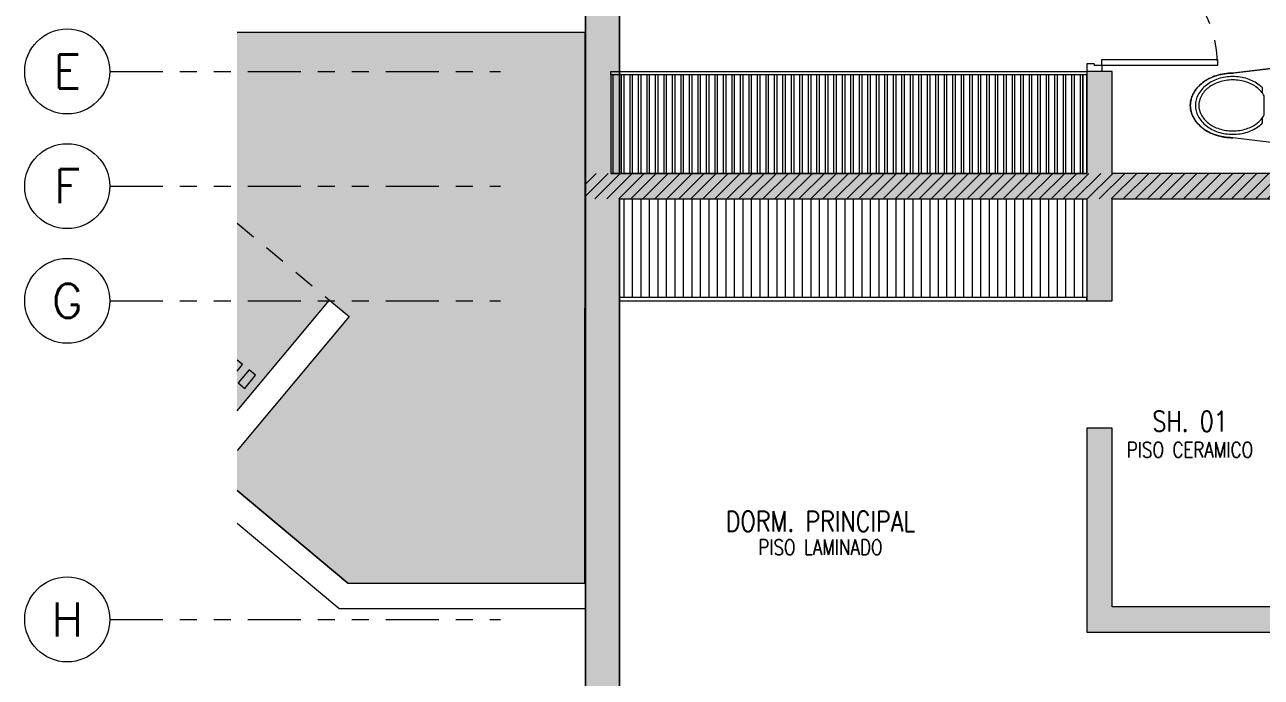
# Model space of a CAD drawing. Header units: millimetres. Extents: x 3765 to 3833, y 1327 to 1657.
# Drawn here: x 3765.17 to 3772.45, y 1485.77 to 1489.61 of the extents above; entities that cross this region are included whole.
import ezdxf
from ezdxf.enums import TextEntityAlignment as Align
from ezdxf.xclip import XClip

# ---------------------------------------------------------------- set-up
doc = ezdxf.new("R2010")
doc.units = ezdxf.units.MM
doc.header["$XCLIPFRAME"] = 2
for name, pattern in [('ACAD_ISO07W100', [3, 0, -3]), ('HIDDEN2', [0.1875, 0.125, -0.0625]), ('PHANTOM', [63.50000000000001, 31.75, -6.35, 6.35, -6.35, 6.35, -6.35]), ('PHANTOM2', [1.25, 0.625, -0.125, 0.125, -0.125, 0.125, -0.125])]:
    doc.linetypes.add(name, pattern=pattern)
doc.layers.get('0').update_dxf_attribs({"color": 251, "lineweight": 9})
for name, color, linetype, lineweight in [('A-EJES', 251, 'PHANTOM', 13), ('A-MOBILIARIO', 251, 'Continuous', 13), ('A-MURO ALTO', 251, 'Continuous', 13), ('A-MURO BAJO', 251, 'Continuous', 13), ('A-MUROS', 251, 'Continuous', 13), ('A-PROYECCIONES', 251, 'HIDDEN2', 13), ('A-SANITARIOS', 251, 'Continuous', 13), ('A-TEXTO-ACABADO PISO', 251, 'Continuous', 13), ('A-TEXTO-AMBIENTE', 251, 'Continuous', 13), ('A_20_Estructuras', 251, 'Continuous', 13), ('A_50_TextoAmbiente', 251, 'Continuous', 13), ('A_60_HatchEstructuras', 251, 'Continuous', 13), ('DLP_MOBILIARIO FIJO', 251, 'Continuous', 13), ('DLP_VERDE', 251, 'Continuous', 13), ('MURO CF 120', 251, 'Continuous', 13), ('MURO CF 60', 251, 'Continuous', 13)]:
    doc.layers.add(name, color=color, linetype=linetype, lineweight=lineweight)
doc.styles.add('ROMANS', font='romans.shx', dxfattribs={"width": 0.8})
pattern_1 = [(270, (-26.75000044782174, -6.374999430692526), (0.05, -9.184850993605149e-18), [])]

# ---------------------------------------------------------------- blocks, each defined once
blk = doc.blocks.new('A$C9f73720c')
at = {"layer": 'DLP_VERDE'}
h = blk.add_hatch(dxfattribs=at)
h.set_pattern_fill('AR-SAND', color=256, scale=0.003500000000000007, angle=215)
h.set_pattern_definition([(252.5, (-226520.5452565561, -8188080.019369083), (0.1028379063742487, -0.1371042579803464), [0, -0.1351280000000002, 0, -0.1511300000000002, 0, -0.1444625000000001]), (222.5, (-226520.5452565561, -8188080.019369083), (0.01502412461654387, -0.295758648264572), [0, -0.07289800000000018, 0, -0.1217930000000003, 0, -0.0466725000000001]), (182.5, (-226520.4556847379, -8188079.956650224), (-0.2264915386418959, -0.1592051501849953), [0, -0.04445000000000005, 0, -0.1600200000000002, 0, -0.2089150000000002]), (172.5, (-226520.4556847379, -8188079.956650224), (-0.1741606377632482, -0.2171998499440064), [0, -0.02222500000000002, 0, -0.1049020000000001, 0, -0.1200150000000001])])
edge = h.paths.add_edge_path()
edge.add_line((36.02089955544213, 135.9696158105508), (35.56308350915785, 133.9243984585628))
edge.add_line((35.56308350915786, 133.9243984585628), (38.29546203062635, 133.312752169557))
edge.add_line((38.29546203062636, 133.3127521695569), (37.27984103650669, 128.7750730952248))
edge.add_line((37.2798410365067, 128.7750730952248), (36.84122081074747, 128.8732117610052))
edge.add_line((36.84122081074746, 128.8732117610052), (36.25145734532269, 126.2386743221432))
edge.add_line((36.25145734532266, 126.2386743221433), (36.68937343682042, 126.1403746148572))
edge.add_line((36.68937343682043, 126.1403746148572), (36.67989110838968, 126.0980010777712))
edge.add_line((36.67989110838965, 126.0980010777713), (38.04582238098367, 125.7916234126316))
edge.add_line((38.04582238098374, 125.7916234126315), (40.079665728088, 134.6873010555282))
edge.add_line((40.07966572808796, 134.6873010555284), (38.19813532964322, 135.1656853463503))
edge.add_arc((40.93331810539198, 145.92341636579), 11.10000006771944, 243.73265185895121, 255.7346551887817, ccw=False)
edge = h.paths.add_edge_path()
edge.add_line((32.71295055159131, 135.9475576216357), (33.1707896731095, 137.9891140218826))
edge.add_arc((40.93331811495842, 145.9234163313511), 11.10000004272754, 217.6420644254105, 225.6269752766996, ccw=False)
edge.add_arc((31.74797118815646, 138.8389683784735), 0.4999999992961301, 37.64475148097071, 127.5128384510071)
edge.add_line((31.44350159709568, 139.2355768345298), (30.76924770095495, 138.7179338401185))
edge.add_line((30.76924770095501, 138.7179338401184), (31.5046425621258, 137.7600480876864))
edge.add_line((31.50464256212578, 137.7600480876864), (31.38566456743862, 137.6687012901531))
edge.add_line((31.3856645674386, 137.6687012901531), (30.65024658892065, 138.6265734601768))
edge.add_line((30.65024658892071, 138.6265734601766), (29.85684579930967, 138.0174581659958))
edge.add_line((29.85684579930964, 138.0174581659959), (29.55164034839251, 136.656512557529))
edge.add_line((29.55164034839254, 136.6565125575289), (32.71295055159135, 135.9475576216355))
edge = h.paths.add_edge_path()
edge.add_line((33.29721284049447, 137.867369087413), (32.85931517899735, 135.9147339127958))
edge.add_line((32.85931517899735, 135.9147339127958), (35.71196309692459, 135.2761768465862))
edge.add_line((35.71196309692459, 135.2761768465862), (35.8827212935139, 136.0390108032153))
edge.add_arc((40.93331807019867, 145.9234162849647), 11.09999997875207, 226.5329420939579, 242.934504742417, ccw=False)
at = {"layer": 'A-MURO ALTO'}
for points, elevation in [([(29.7223779510532, 138.1033309586346), (30.55889979255149, 138.7455514539034)], -6.362457974761841e-09), ([(29.85682937430101, 138.0174455558881), (30.6502358886355, 138.6265819724649)], -6.362457974761841e-09), ([(29.72237795119872, 138.1033309586346), (29.40527572098653, 136.6893362663687)], 1.244826250967896e-06), ([(29.85682937430101, 138.0174455558881), (29.55162740254309, 136.6565154613927)], 1.244826250967896e-06)]:
    blk.add_lwpolyline(points, dxfattribs=dict(at, elevation=elevation))
at = {"layer": 'A-MURO ALTO', "elevation": 1.244826253471822e-06}
for points in [[(31.22567210523992, 138.4519125539809), (31.18617378818448, 138.4212550437078), (31.24748880966214, 138.3422584105285), (31.28698712671753, 138.3729159208015)], [(31.14667547112913, 138.390597534366), (31.10717715407372, 138.3599400240928), (31.16849217555132, 138.2809433909134), (31.20799049260676, 138.3116009011865)]]:
    blk.add_lwpolyline(points, close=True, dxfattribs=at)
at = {"layer": 'A-MURO BAJO', "elevation": -6.362457974761841e-09}
for points in [[(32.85931517899735, 135.9147339127958), (33.33553061436396, 138.0382323740051, -0.03676158116013375), (32.26264953447383, 139.2359648505227, 0.4135393900691586), (31.35216071965984, 139.354559371248), (30.67790352558946, 138.836913845502)], [(32.71296349744076, 135.9475547177719), (33.17080424385492, 137.9891183637083, -0.03485501869925577), (32.14388378954027, 139.1443639891222, 0.4135393900518996), (31.44349351807612, 139.2355873584748), (30.76923962158614, 138.7179443640636)]]:
    blk.add_lwpolyline(points, format="xyb", dxfattribs=at)
at = {"layer": 'A-MUROS'}
for p, q in [((29.9177508916182, 139.8270477401093, 3.189202050426326e-06), (31.5046425605542, 137.7600480895489)), ((31.38566255514159, 137.6687039099634, 1.244826211423794e-06), (29.74873505340656, 139.8007802888751, -1.256030327321419e-06)), ((31.5046425605542, 137.760048086755, 1.244826250967897e-06), (31.38566255508335, 137.6687039108947))]:
    blk.add_line(p, q, dxfattribs=at)
at = {"layer": 'A-PROYECCIONES', "color": 4}
blk.add_lwpolyline([(33.88424265434151, 139.5869315881282), (31.50464256093252, 137.7600480876864)], dxfattribs=at)
at = {"layer": 'DLP_VERDE', "color": 58, "true_color": 0x4d6600, "elevation": 3.362277568755195e-06}
blk.add_lwpolyline([(32.71295055159131, 135.9475576216357), (33.17078967310953, 137.9891140218825, -0.03485485052379677), (32.14387760826502, 139.144350280054, 0.4135393900811346), (31.44350159709568, 139.2355768345298), (30.76924770095501, 138.7179338401184), (31.50464256212578, 137.7600480876864), (31.3856645674386, 137.6687012901531), (30.65024658892071, 138.6265734601766), (29.85684579930964, 138.0174581659959), (29.55164034839254, 136.6565125575289)], format="xyb", close=True, dxfattribs=at)
blk = doc.blocks.new('ESTRUC_P1')
at = {"layer": 'A_60_HatchEstructuras'}
h = blk.add_hatch(color=256, dxfattribs=at)
h.dxf.hatch_style = 1
h.paths.add_polyline_path([(7.500051767256537, -6.849999999695683), (4.650000001030094, -6.850000000771161), (4.650000000067848, -4.299999998966996), (4.500000000067757, -4.300000000000182), (4.500000000067757, -6.850001441428958), (1.749999999722604, -6.849999999695683), (1.749999999722604, -6.250036361926277), (1.599999999658849, -6.250036361982666), (1.599999999948523, -6.849999999849388), (-1.149999998380963, -6.850000000976934), (-1.150000000011687, -2.799999999254851), (-1.350000000034925, -2.799999999254851), (-1.349999996795191, -11.05000000013661), (-1.150000000011687, -11.05000000013661), (-1.149999326407624, -6.999999998568455), (1.600000671921862, -6.999999999695774), (1.599999999658849, -7.599964680103085), (1.749999999722604, -7.599964680159474), (1.749999999948159, -6.999998556928631), (4.500000673004706, -6.999998557962499), (4.500000000067757, -9.54996468090053), (4.650000000067848, -9.549964681933716), (4.650000001030094, -6.999999998620297), (7.500053003151947, -6.999999999695774)])
h.paths.add_polyline_path([(3.299999999041802, -4.449999999999818), (3.75000000012551, -4.449999999999818), (3.750000000068212, -4.300000000000182), (1.599999998984458, -4.300000000000182), (1.599999998984458, -5.500000000796263), (1.746755040716835, -5.500000000796263), (1.75000000007185, -5.500000000741238), (1.749999999041847, -4.449999999999818), (3.099999999041756, -4.449999999999818), (3.099999999041756, -6.049999999999955), (3.299999999041802, -6.049999999999955)], flags=17)
h.paths.add_polyline_path([(3.299999999041802, -7.79999999939173), (3.099999999041756, -7.79999999939173), (3.099999999041756, -9.399999999391639), (1.749999999041847, -9.399964680900894), (1.75000000007185, -8.34996468010445), (1.599999998984458, -8.34996468010445), (1.599999998984458, -9.54996468090053), (3.750000000068212, -9.54996468090053), (3.75000000012551, -9.399964680900894), (3.299999999041802, -9.39998234014638)], flags=17)
at = {"layer": 'A_20_Estructuras'}
for points in [[(7.500051767256537, -6.849999999695683), (4.650000001030094, -6.850000000771161), (4.650000000067848, -4.299999998966996), (4.500000000067757, -4.300000000000182), (4.500000000067757, -6.850001441428958), (1.749999999722604, -6.849999999695683), (1.749999999722604, -6.250036361926277), (1.599999999658849, -6.250036361982666), (1.599999999948523, -6.849999999849388), (-1.149999998380963, -6.850000000976934), (-1.150000000011687, -2.799999999254851), (-1.350000000034925, -2.799999999254851), (-1.349999996795191, -11.05000000013661), (-1.150000000011687, -11.05000000013661), (-1.149999326407624, -6.999999998568455), (1.600000671921862, -6.999999999695774), (1.599999999658849, -7.599964680103085), (1.749999999722604, -7.599964680159474), (1.749999999948159, -6.999998556928631), (4.500000673004706, -6.999998557962499), (4.500000000067757, -9.54996468090053), (4.650000000067848, -9.549964681933716), (4.650000001030094, -6.999999998620297), (7.500053003151947, -6.999999999695774)], [(3.299999999041802, -7.79999999939173), (3.099999999041756, -7.79999999939173), (3.099999999041756, -9.399999999391639), (1.749999999041847, -9.399964680900894), (1.75000000007185, -8.34996468010445), (1.599999998984458, -8.34996468010445), (1.599999998984458, -9.54996468090053), (3.750000000068212, -9.54996468090053), (3.75000000012551, -9.399964680900894), (3.299999999041802, -9.39998234014638)]]:
    blk.add_lwpolyline(points, close=True, dxfattribs=at)
blk = doc.blocks.new('SIFON JET_PLANTA')
at = {"extrusion": (-2.646977960169689e-23, 6.617444900424221e-24, -1)}
for p, q in [((-0.214999999999975, 0.2277777561377246, -2.482618316187103e-09), (-0.2148648745153441, 0.23232093957016, 9.195117884602339e-07)), ((-0.214999999999975, 0.223407229875134, -2.286352144148442e-09), (-0.2149999999999412, 0.2277777561377654, 9.197206764843035e-07)), ((-0.214999999999975, 0.2181249999998869, -2.049144317183412e-09), (-0.2149999999999412, 0.2234072298751748, 9.199169426563425e-07)), ((-0.2148648745153778, 0.2323209395701191, -2.691506340256937e-09), (-0.214189635780313, 0.2356354129057401, 9.193386183168464e-07)), ((-0.2141896357803468, 0.2356354129056992, -2.864676483644466e-09), (-0.2128690177696928, 0.2389832179059717, 9.191406992638137e-07)), ((-0.2128690177697266, 0.2389832179059308, -3.062595536677235e-09), (-0.211049115157028, 0.2419342323874183, 9.189426102768251e-07)), ((-0.2110491151570617, 0.2419342323873774, -3.260684523665769e-09), (-0.2091421356236882, 0.2441421356238056, 9.187747547508898e-07)), ((-0.209142135623722, 0.2441421356237647, -3.428540049601001e-09), (-0.2076562230664241, 0.2454861233914141, 9.186608653103385e-07)), ((-0.2076562230664578, 0.2454861233913732, -3.542429490152305e-09), (-0.2054873268334223, 0.2470298554277655, 9.185133990765679e-07)), ((-0.2054873268334561, 0.2470298554277246, -3.689895723922894e-09), (-0.2006745375231418, 0.2491781027190072, 9.182435303340176e-07)), ((-0.2006745375231755, 0.2491781027189663, -3.959764466473254e-09), (-0.1949999999999577, 0.2500000000000551, 9.1800217611641e-07)), ((-0.1949999999999914, 0.2500000000000142, -4.201118684080885e-09), (-0.1949999999999577, 0.2500000000000728, 9.180021761164091e-07)), ((-0.1949999999999914, 0.250000000000032, -4.201118684081732e-09), (-0.1605058142523461, 0.2500000000000568, 9.167593999205773e-07)), ((-0.1605058142523799, 0.250000000000016, -5.44389487991362e-09), (-0.09749999999993442, 0.2500000000000533, 9.144893905130537e-07)), ((-0.09749999999996817, 0.2500000000000124, -7.713904287437118e-09), (-0.03228240832191531, 0.2500000000000533, 9.121396939270839e-07)), ((-0.03228240832194906, 0.2500000000000124, -1.006360087340691e-08), (9.059419880941277e-14, 0.2500000000000515, 9.109766049096974e-07)), ((5.684341886080801e-14, 0.2500000000000107, -1.122668989079351e-08), (8.704148513061227e-14, -0.2499999999999467, 9.334299846912792e-07)), ((-0.6061118988537881, 0.1420332757134215, 1.545909098952834e-08), (-0.6000064650516954, 0.14607244169461, 9.372610298835744e-07)), ((-0.6000064650517292, 0.1460724416945691, 1.505773508308373e-08), (-0.5962729345984705, 0.1484216933026694, 9.370210188420911e-07)), ((-0.5962729345985043, 0.1484216933026286, 1.48177240416003e-08), (-0.5908215224043545, 0.1516944642060611, 9.366776427186069e-07)), ((-0.5908215224043882, 0.1516944642060203, 1.447434791811636e-08), (-0.5862390028517996, 0.1543063381409215, 9.363952502959968e-07)), ((-0.5862390028518334, 0.1543063381408807, 1.419195549550596e-08), (-0.5793675441900419, 0.1579944887980176, 9.359820585698102e-07)), ((-0.5793675441900756, 0.1579944887979767, 1.377876376931944e-08), (-0.5692866238860059, 0.1629336877654826, 9.353970540035733e-07)), ((-0.5692866238860397, 0.1629336877654417, 1.319375920308261e-08), (-0.5517389661650203, 0.1702846322552549, 9.344347298871692e-07)), ((-0.551738966165054, 0.1702846322552141, 1.223143508667838e-08), (-0.5464986426603478, 0.1721905151990395, 9.341603414963225e-07)), ((-0.5464986426603815, 0.1721905151989986, 1.195704669583162e-08), (-0.5384560975291173, 0.1748689170809161, 9.337503017444218e-07)), ((-0.538456097529151, 0.1748689170808753, 1.154700694393088e-08), (-0.5346469604196233, 0.1760426435289713, 9.335603557289292e-07)), ((-0.5346469604196571, 0.1760426435289304, 1.135706092843837e-08), (-0.526487400676082, 0.178387881251723, 9.331610614306326e-07)), ((-0.5264874006761158, 0.1783878812516821, 1.095776663014199e-08), (-0.5215876260469106, 0.1796871359188952, 9.329261842390465e-07)), ((-0.5215876260469443, 0.1796871359188543, 1.072288943855563e-08), (-0.5148298055683025, 0.1813470437631661, 9.326081685464604e-07)), ((-0.5148298055683362, 0.1813470437631253, 1.040487374596956e-08), (-0.5079056557306192, 0.1828912696060172, 9.322893551486932e-07)), ((-0.5079056557306529, 0.1828912696059763, 1.008606034820244e-08), (-0.5016115159153802, 0.184159423584294, 9.32005637604148e-07)), ((-0.501611515915414, 0.1841594235842532, 9.802342803657152e-09), (-0.486451737762966, 0.1866929083471653, 9.313456818802872e-07)), ((-0.4864517377629998, 0.1866929083471245, 9.142387079796397e-09), (-0.476325640091158, 0.1879815781804677, 9.309229830721864e-07)), ((-0.4763256400911917, 0.1879815781804268, 8.719688271695474e-09), (-0.472601072678053, 0.1883752455952905, 9.307711139053948e-07)), ((-0.4726010726780867, 0.1883752455952497, 8.56781910490419e-09), (-0.4635665261400082, 0.1891519924890659, 9.304107309244032e-07)), ((-0.4635665261400419, 0.189151992489025, 8.207436123912353e-09), (-0.4548818271279345, 0.1896621040887752, 9.300749261766331e-07)), ((-0.4548818271279682, 0.1896621040887343, 7.871631376142573e-09), (-0.4489610642710851, 0.189877525156156, 9.298519356937922e-07)), ((-0.4489610642711188, 0.1898775251561151, 7.648640893301575e-09), (-0.4400000000002287, 0.1900000000001096, 9.295235814114594e-07)), ((-0.4400000000002624, 0.1900000000000688, 7.320286610968538e-09), (-0.4322104419672712, 0.1909736947541916, 9.291992092961248e-07)), ((-0.432210441967305, 0.1909736947541507, 6.995914495634127e-09), (-0.2149999999999412, 0.2181249999999277, 9.201541504833075e-07)), ((-0.6721962315102399, 0.06986945408600498, 2.108065840074508e-08), (-0.6705432172124706, 0.07284284781284356, 9.43090871982242e-07)), ((-0.6705432172125043, 0.0728428478128027, 2.088757718175143e-08), (-0.668997039180498, 0.07552222456026314, 9.429148432709598e-07)), ((-0.6689970391805318, 0.07552222456022228, 2.071154847046897e-08), (-0.6672217177311275, 0.07848716550359569, 9.42717735087271e-07)), ((-0.6672217177311612, 0.07848716550355483, 2.051444028678013e-08), (-0.665045950806741, 0.08197191852906549, 9.424828563494476e-07)), ((-0.6650459508067748, 0.08197191852902463, 2.027956154895672e-08), (-0.6633960251196171, 0.08451387693294876, 9.423092607709916e-07)), ((-0.6633960251196509, 0.0845138769329079, 2.010596597050082e-08), (-0.6610760739145523, 0.08795338228768834, 9.420712192059469e-07)), ((-0.661076073914586, 0.08795338228764749, 1.986792440545632e-08), (-0.6570391218686282, 0.09359950184956922, 9.416722246617696e-07)), ((-0.657039121868662, 0.09359950184952837, 1.94689298612788e-08), (-0.6533798275589184, 0.09838663892809407, 9.413254107057363e-07)), ((-0.657039121868662, 0.09359950184952837, 1.94689298612788e-08), (-0.6570391218686282, 0.09359950184956922, 9.416722246617696e-07)), ((-0.6533798275589522, 0.09838663892805322, 1.912211590524536e-08), (-0.6502540225313673, 0.1022540882074416, 9.41039117804675e-07)), ((-0.6533798275589522, 0.09838663892805322, 1.912211590524536e-08), (-0.6533798275589184, 0.09838663892809407, 9.413254107057363e-07)), ((-0.6502540225314011, 0.1022540882074008, 1.883582300418447e-08), (-0.6453440318672712, 0.1079603945630243, 9.406059661334024e-07)), ((-0.6453440318673049, 0.1079603945629835, 1.84026713329118e-08), (-0.638590082080432, 0.1151612074385131, 9.400392658063077e-07)), ((-0.6385900820804657, 0.1151612074384722, 1.783597100581711e-08), (-0.6326487525475919, 0.1209530367486469, 9.395651159113519e-07)), ((-0.6326487525476256, 0.120953036748606, 1.736182111086108e-08), (-0.629899222340919, 0.123478903374334, 9.393526257837857e-07)), ((-0.6298992223409527, 0.1234789033742931, 1.71493309832949e-08), (-0.6251309701958796, 0.1276461113572367, 9.389936966692759e-07)), ((-0.6251309701959133, 0.1276461113571958, 1.679040186878502e-08), (-0.620550755324329, 0.1314112223919608, 9.386595991398641e-07)), ((-0.6205507553243628, 0.1314112223919199, 1.64563043393733e-08), (-0.6167766952966325, 0.1343502884256527, 9.383916412211593e-07)), ((-0.6167766952966662, 0.1343502884256118, 1.618834642066845e-08), (-0.6105566617372915, 0.1389316554945648, 9.37961807955421e-07)), ((-0.6105566617373253, 0.1389316554945239, 1.57585131549302e-08), (-0.6061118988537544, 0.1420332757134624, 9.376623857900189e-07)), ((-0.689999999999996, -9.769962616701378e-14, 2.485971350067397e-08), (-0.6899325593853742, 0.004437134855516334, 9.468613211641331e-07)), ((-0.689932559385408, 0.004437134855475477, 2.465802636364231e-08), (-0.6896819424369713, 0.00963181731628282, 9.466190154375188e-07)), ((-0.6896819424370051, 0.009631817316241964, 2.4415720637028e-08), (-0.6893244322046908, 0.01402889697453702, 9.464086762559919e-07)), ((-0.6893244322047245, 0.01402889697449616, 2.420538145550129e-08), (-0.6887081006285545, 0.0193795422157006, 9.46146190571126e-07)), ((-0.6887081006285882, 0.01937954221565974, 2.39428957706354e-08), (-0.6880761442770513, 0.02362342492047809, 9.459328430670576e-07)), ((-0.6880761442770851, 0.02362342492043723, 2.372954826656674e-08), (-0.6872176454231145, 0.02836738070304001, 9.456888768990482e-07)), ((-0.6880761442770851, 0.02362342492043723, 2.372954826656674e-08), (-0.6880761442770513, 0.02362342492047809, 9.459328430670576e-07)), ((-0.6872176454231482, 0.02836738070299916, 2.348558209855728e-08), (-0.6866778274585013, 0.030968374779059, 9.455526258139689e-07)), ((-0.686677827458535, 0.03096837477901815, 2.334933101347806e-08), (-0.6854790619025373, 0.03605105680375509, 9.452811892252546e-07)), ((-0.685479061902571, 0.03605105680371423, 2.307789442476368e-08), (-0.683797281475373, 0.04210374216951784, 9.449487905944888e-07)), ((-0.685479061902571, 0.03605105680371423, 2.307789442476368e-08), (-0.6854790619025373, 0.03605105680375509, 9.452811892252546e-07)), ((-0.6837972814754067, 0.04210374216947699, 2.274549579399813e-08), (-0.6818840825752925, 0.04799985761498782, 9.446150853347706e-07)), ((-0.6837972814754067, 0.04210374216947699, 2.274549579399813e-08), (-0.683797281475373, 0.04210374216951784, 9.449487905944888e-07)), ((-0.6818840825753263, 0.04799985761494696, 2.241179053427978e-08), (-0.6803809802886374, 0.0521175209396656, 9.44376019791498e-07)), ((-0.6803809802886711, 0.05211752093962474, 2.21727249910074e-08), (-0.6793480505513276, 0.0547440756619384, 9.442208547484594e-07)), ((-0.6793480505513614, 0.05474407566189754, 2.201755994796859e-08), (-0.677909356858386, 0.05817468449888885, 9.4401496314542e-07)), ((-0.6779093568584198, 0.05817468449884799, 2.181166834492942e-08), (-0.6744770829183153, 0.06551139883722534, 9.435618351557377e-07)), ((-0.6744770829183491, 0.06551139883718449, 2.135854035524681e-08), (-0.6721962315102061, 0.06986945408604583, 9.432839532012357e-07)), ((-0.6744770829183491, 0.06551139883718449, 2.135854035524681e-08), (-0.6744770829183153, 0.06551139883722534, 9.435618351557377e-07)), ((-0.6898532902499763, -0.006543534352083213, 2.514827668197098e-08), (-0.6899999999999622, -5.684341886080801e-14, 9.470630083011648e-07)), ((-0.6895744057913245, -0.01113969130800463, 2.534462738898351e-08), (-0.6898532902499426, -0.006543534352042357, 9.473515714824618e-07)), ((-0.6890810221542818, -0.01635535855068504, 2.556107019676452e-08), (-0.6895744057912907, -0.01113969130796377, 9.475479221894743e-07)), ((-0.6881392445905501, -0.02323531089944275, 2.583609566354295e-08), (-0.689081022154248, -0.01635535855064418, 9.477643649972554e-07)), ((-0.6875842686250504, -0.02644919196552031, 2.596042565725919e-08), (-0.6881392445905163, -0.0232353108994019, 9.480393904640336e-07)), ((-0.686975773950472, -0.02956231566071743, 2.607830276137511e-08), (-0.6875842686250166, -0.02644919196547946, 9.4816372045775e-07)), ((-0.6864237303585874, -0.0321167233824724, 2.617312359340855e-08), (-0.6869757739504383, -0.02956231566067657, 9.482815975618659e-07)), ((-0.685479061902571, -0.0360510568036787, 2.631576670452678e-08), (-0.6864237303585536, -0.03211672338243154, 9.483764183938994e-07)), ((-0.6838467937407007, -0.04193899442068805, 2.652136661521325e-08), (-0.6854790619025373, -0.03605105680363785, 9.485190615050177e-07)), ((-0.6826559691388336, -0.04572229387378179, 2.664835862623646e-08), (-0.6838467937406669, -0.04193899442064719, 9.487246614157039e-07)), ((-0.681446687797024, -0.04923834812206529, 2.676268455115037e-08), (-0.6826559691387999, -0.04572229387374094, 9.488516534267274e-07)), ((-0.6803351011540482, -0.05223741957428452, 2.685731425426718e-08), (-0.6814466877969902, -0.04923834812202443, 9.489659793516409e-07)), ((-0.67919610117624, -0.05511826337670733, 2.694564707347984e-08), (-0.6803351011540144, -0.05223741957424366, 9.490606090547578e-07)), ((-0.6779453077829043, -0.05809186057153326, 2.703411739005449e-08), (-0.6791961011762062, -0.05511826337666648, 9.491489418739704e-07)), ((-0.6770086684826833, -0.0602055197395206, 2.709528919924458e-08), (-0.6779453077828705, -0.0580918605714924, 9.492374121905451e-07)), ((-0.6751289865412922, -0.06419658017617458, 2.720679253772563e-08), (-0.6770086684826495, -0.06020551973947974, 9.492985839997352e-07)), ((-0.6721962315104406, -0.06986945408560175, 2.735587995163361e-08), (-0.6751289865412584, -0.06419658017613372, 9.494100873382163e-07)), ((-0.670619194114483, -0.07270872040325571, 2.742656379882476e-08), (-0.6721962315104069, -0.06986945408556089, 9.495591747521245e-07)), ((-0.6678606003128404, -0.07743331251718821, 2.753934173023307e-08), (-0.6706191941144493, -0.07270872040321485, 9.496298585993156e-07)), ((-0.6646272464921932, -0.082624907222689, 2.765598631001996e-08), (-0.6678606003128067, -0.07743331251714736, 9.497426365307237e-07)), ((-0.6622868145222309, -0.08617729402970298, 2.773119007249726e-08), (-0.6646272464921594, -0.08262490722264815, 9.498592811105106e-07)), ((-0.6598588953123485, -0.08969911109426576, 2.780186900672743e-08), (-0.6622868145221972, -0.08617729402966212, 9.499344848729881e-07)), ((-0.6553642676983547, -0.09582717273824493, 2.791512539063984e-08), (-0.6598588953123148, -0.0896991110942249, 9.500051638072183e-07)), ((-0.6494434143341632, -0.1032260914563832, 2.803406697292936e-08), (-0.6553642676983209, -0.09582717273820407, 9.501184201911307e-07)), ((-0.6458446976926258, -0.1073977953622673, 2.809174806172316e-08), (-0.6494434143341294, -0.1032260914563423, 9.5023736177342e-07)), ((-0.6399777867095651, -0.1137381125316246, 2.816509474565847e-08), (-0.645844697692592, -0.1073977953622265, 9.502950428622137e-07)), ((-0.6379225331375835, -0.1158359474849924, 2.818525386772901e-08), (-0.6399777867095313, -0.1137381125315837, 9.503683895461493e-07)), ((-0.63469012710752, -0.1190161023226501, 2.821160534853464e-08), (-0.6379225331375498, -0.1158359474849515, 9.503885486682198e-07)), ((-0.6335485140986403, -0.1201059301727483, 2.821941530122897e-08), (-0.6346901271074863, -0.1190161023226093, 9.504149001490255e-07)), ((-0.63469012710752, -0.1190161023226501, 2.821160534853464e-08), (-0.6346901271074863, -0.1190161023226093, 9.504149001490255e-07)), ((-0.6318208694930227, -0.1217234182699762, 2.82298068851963e-08), (-0.6335485140986066, -0.1201059301727074, 9.504227101017198e-07)), ((-0.6304617984256247, -0.1229696400006883, 2.823680527733785e-08), (-0.631820869492989, -0.1217234182699354, 9.504331016856871e-07)), ((-0.6318208694930227, -0.1217234182699762, 2.82298068851963e-08), (-0.631820869492989, -0.1217234182699354, 9.504331016856871e-07)), ((-0.6288280823495445, -0.1244380444330169, 2.824388610763963e-08), (-0.6304617984255909, -0.1229696400006475, 9.504401000778285e-07)), ((-0.627638451715054, -0.1254874278227724, 2.824814982427811e-08), (-0.6288280823495107, -0.124438044432976, 9.504471809081305e-07)), ((-0.626179869014214, -0.1267517640900557, 2.825237641967766e-08), (-0.6276384517150202, -0.1254874278227316, 9.50451444624769e-07)), ((-0.6245350826081548, -0.1281487522339404, 2.825585132772356e-08), (-0.6261798690141802, -0.1267517640900149, 9.504556712201683e-07)), ((-0.6234529324212357, -0.1290516241632229, 2.825740805629358e-08), (-0.6245350826081211, -0.1281487522338995, 9.504591461282144e-07)), ((-0.6245350826081548, -0.1281487522339404, 2.825585132772356e-08), (-0.6245350826081211, -0.1281487522338995, 9.504591461282144e-07)), ((-0.6222829730395798, -0.1300135533783564, 2.825845321645505e-08), (-0.6234529324212019, -0.1290516241631821, 9.504607028567844e-07)), ((-0.6214806101715862, -0.1306648526919094, 2.825879297114416e-08), (-0.622282973039546, -0.1300135533783155, 9.504617480169459e-07)), ((-0.6203979421668073, -0.1315330250057816, 2.82587727961907e-08), (-0.6214806101715524, -0.1306648526918686, 9.504620877716348e-07)), ((-0.6193213470099028, -0.1323843678142733, 2.825821565871216e-08), (-0.6203979421667736, -0.1315330250057407, 9.504620675966813e-07)), ((-0.6178925493098895, -0.1334961309336755, 2.825666379944005e-08), (-0.6193213470098691, -0.1323843678142325, 9.50461510459203e-07)), ((-0.6167766952963785, -0.134350288425793, 2.825481861980753e-08), (-0.6178925493098557, -0.1334961309336347, 9.504599585999308e-07)), ((-0.6153056217651773, -0.1354600052935613, 2.825165173224983e-08), (-0.6167766952963447, -0.1343502884257521, 9.504581134202982e-07)), ((-0.6141810390095799, -0.1362972554330586, 2.824873281410063e-08), (-0.6153056217651436, -0.1354600052935204, 9.504549465327406e-07)), ((-0.6119534370047486, -0.1379278241292194, 2.824169905507923e-08), (-0.6141810390095461, -0.1362972554330177, 9.504520276145912e-07)), ((-0.6085559143320012, -0.1403450718644681, 2.822784193350091e-08), (-0.6119534370047148, -0.1379278241291786, 9.504449938555701e-07)), ((-0.6069589112985891, -0.1414529215459037, 2.82200541367332e-08), (-0.6085559143319674, -0.1403450718644272, 9.504311367339918e-07)), ((-0.6058190295435946, -0.1422327887822572, 2.821400713727438e-08), (-0.6069589112985554, -0.1414529215458629, 9.50423348937224e-07)), ((-0.6039324972326181, -0.1434964848964739, 2.820278657286452e-08), (-0.6058190295435608, -0.1422327887822163, 9.504173019377652e-07)), ((-0.6020382360644678, -0.1447559619786727, 2.819109808572418e-08), (-0.6039324972325844, -0.1434964848964331, 9.504060813733554e-07)), ((-0.6003545606320841, -0.1458488198479291, 2.817951437263294e-08), (-0.6020382360644341, -0.1447559619786318, 9.50394392886215e-07)), ((-0.5987195168356045, -0.146892351041199, 2.816746768667584e-08), (-0.6003545606320504, -0.1458488198478882, 9.503828091731238e-07)), ((-0.596426023868668, -0.1483271153577004, 2.814926703029597e-08), (-0.5987195168355708, -0.1468923510411582, 9.503707624871666e-07)), ((-0.5950203802234899, -0.1491899730229491, 2.813737184113239e-08), (-0.5964260238686343, -0.1483271153576595, 9.503525618307869e-07)), ((-0.5936265433446302, -0.1500333877737194, 2.812502891459335e-08), (-0.5950203802234562, -0.1491899730229083, 9.503406666416232e-07)), ((-0.591803279221633, -0.151118549303888, 2.810807040290164e-08), (-0.5936265433445964, -0.1500333877736786, 9.503283237150842e-07)), ((-0.589649673813506, -0.1523742707860407, 2.808686946175351e-08), (-0.5918032792215993, -0.1511185493038472, 9.503113652033925e-07)), ((-0.5871020871220995, -0.1538239022398233, 2.806018180672045e-08), (-0.5896496738134722, -0.1523742707859999, 9.502901642622443e-07)), ((-0.5833383464295618, -0.1558960293745919, 2.801763212564823e-08), (-0.5871020871220658, -0.1538239022397825, 9.502634766072113e-07)), ((-0.5780851987597568, -0.1586533477230514, 2.795219095769196e-08), (-0.5833383464295281, -0.155896029374551, 9.502209269261391e-07)), ((-0.5758551172461264, -0.1597776236744686, 2.79223318989569e-08), (-0.5780851987597231, -0.1586533477230105, 9.501554857581828e-07)), ((-0.5738019249249557, -0.1607888515609552, 2.789376928265503e-08), (-0.5758551172460926, -0.1597776236744277, 9.501256266994475e-07)), ((-0.5701751445080934, -0.1625201120284849, 2.784084686703321e-08), (-0.573801924924922, -0.1607888515609144, 9.500970640831459e-07)), ((-0.5675206036379414, -0.1637435206566877, 2.780014687181731e-08), (-0.5701751445080596, -0.1625201120284441, 9.500441416675238e-07)), ((-0.5659175369425373, -0.164464703317206, 2.77747766470381e-08), (-0.5675206036379077, -0.1637435206566469, 9.500034416723082e-07)), ((-0.5643638531226607, -0.1651511427938441, 2.774962541285597e-08), (-0.5659175369425036, -0.1644647033171651, 9.49978071447529e-07)), ((-0.5614030384546052, -0.1664255209373113, 2.770017968635115e-08), (-0.5643638531226269, -0.1651511427938033, 9.499529202133468e-07)), ((-0.5597879627215399, -0.1671022193504879, 2.767237914971464e-08), (-0.5614030384545714, -0.1664255209372705, 9.49903474486842e-07)), ((-0.5567837164978986, -0.1683267732967924, 2.761913120311406e-08), (-0.5597879627215061, -0.167102219350447, 9.498756739502055e-07)), ((-0.5542599550127232, -0.1693215216444433, 2.757287460992193e-08), (-0.5567837164978648, -0.1683267732967515, 9.498224260036049e-07)), ((-0.5509595690538625, -0.1705762700116864, 2.751031310565623e-08), (-0.5542599550126894, -0.1693215216444024, 9.497761694104127e-07)), ((-0.5491110235095409, -0.1712564991909034, 2.747425954077591e-08), (-0.5509595690538287, -0.1705762700116455, 9.497136079061471e-07)), ((-0.5464654464370966, -0.1722021797022677, 2.742141062860887e-08), (-0.5491110235095071, -0.1712564991908625, 9.496775543412665e-07)), ((-0.5448715340302499, -0.1727562536923344, 2.73888659108735e-08), (-0.5464654464370629, -0.1722021797022268, 9.496247054290997e-07)), ((-0.5427723222940095, -0.1734681511094109, 2.734520331942132e-08), (-0.5448715340302162, -0.1727562536922935, 9.495921607113643e-07)), ((-0.5412394318687621, -0.1739752837544817, 2.731274915274605e-08), (-0.5427723222939758, -0.1734681511093701, 9.495484981199122e-07)), ((-0.5384560975291528, -0.1748689170808415, 2.725259977277297e-08), (-0.5412394318687284, -0.1739752837544408, 9.495160439532369e-07)), ((-0.5351533924545393, -0.1758895127052984, 2.717943967316116e-08), (-0.5384560975285897, -0.1748689170809676, 9.494558945732523e-07)), ((-0.5384560975286234, -0.1748689170810085, 2.725259977276138e-08), (-0.538456097529119, -0.1748689170808007, 9.494558945732636e-07)), ((-0.5320595838921651, -0.1768111126866945, 2.710936024268324e-08), (-0.5351533924545055, -0.1758895127052575, 9.493827344736519e-07)), ((-0.5295692091748609, -0.1775289582753832, 2.705187172138512e-08), (-0.5320595838921314, -0.1768111126866536, 9.493126550431741e-07)), ((-0.5267012421251263, -0.1783293271099691, 2.698448493975855e-08), (-0.5295692091748272, -0.1775289582753423, 9.49255166521876e-07)), ((-0.5238420334428611, -0.1790994117894442, 2.691605374631788e-08), (-0.5267012421250925, -0.1783293271099282, 9.491877797402494e-07)), ((-0.5267012421251263, -0.1783293271099691, 2.698448493975855e-08), (-0.5267012421250925, -0.1783293271099282, 9.491877797402494e-07)), ((-0.5217330945473755, -0.179649728174665, 2.686478461867758e-08), (-0.5238420334428273, -0.1790994117894034, 9.491193485468087e-07)), ((-0.5177102066111399, -0.1806581262686304, 2.676512960864445e-08), (-0.5217330945473417, -0.1796497281746241, 9.490680794191684e-07)), ((-0.5151304930052749, -0.1812764118060528, 2.669995141563581e-08), (-0.5177102066111061, -0.1806581262685896, 9.489684244091353e-07)), ((-0.5117511578319984, -0.1820530673352501, 2.661307588392227e-08), (-0.5151304930052412, -0.181276411806012, 9.489032462161267e-07)), ((-0.5093515742608314, -0.1825817740042552, 2.655036482182427e-08), (-0.5117511578319647, -0.1820530673352092, 9.488163706844131e-07)), ((-0.5066197257854679, -0.1831607982914196, 2.647794233145057e-08), (-0.5093515742607977, -0.1825817740042144, 9.487536596223152e-07)), ((-0.5022170271248463, -0.1840429912004655, 2.635893581814185e-08), (-0.5066197257854341, -0.1831607982913788, 9.486812371319412e-07)), ((-0.4973845327091819, -0.184939414917233, 2.622508343772264e-08), (-0.5022170271248125, -0.1840429912004247, 9.485622306186325e-07)), ((-0.4950185326224759, -0.1853510551841211, 2.61583252677824e-08), (-0.4973845327091482, -0.1849394149171921, 9.484283782382135e-07)), ((-0.4973845327091819, -0.184939414917233, 2.622508343772264e-08), (-0.4973845327091482, -0.1849394149171921, 9.484283782382135e-07)), ((-0.4936322137527611, -0.1855839649652751, 2.611883740448157e-08), (-0.4950185326224421, -0.1853510551840802, 9.48361620068273e-07)), ((-0.4915561192845637, -0.1859213483981694, 2.605918948570524e-08), (-0.4936322137527274, -0.1855839649652342, 9.483221322049724e-07)), ((-0.4883773329170431, -0.186411495478513, 2.596667327471117e-08), (-0.4915561192845299, -0.1859213483981286, 9.482624842861959e-07)), ((-0.4861710798785577, -0.1867329505178024, 2.590162063619447e-08), (-0.4883773329170094, -0.1864114954784721, 9.48169968075202e-07)), ((-0.482379965094573, -0.1872496175366205, 2.578823403230739e-08), (-0.4861710798785239, -0.1867329505177615, 9.481049154366853e-07)), ((-0.4812123981290171, -0.1873996734484074, 2.575290678857124e-08), (-0.4823799650945393, -0.1872496175365796, 9.479915288327982e-07)), ((-0.4784655984097395, -0.1877359104666017, 2.566904283674267e-08), (-0.4812123981289833, -0.1873996734483665, 9.479562015890619e-07)), ((-0.4760831043526306, -0.188008523113778, 2.559544713273929e-08), (-0.4784655984097057, -0.1877359104665608, 9.478723376372335e-07)), ((-0.473477374897934, -0.188286493872809, 2.551404919196339e-08), (-0.4760831043525968, -0.1880085231137372, 9.477987419332301e-07)), ((-0.4694569532411084, -0.1886741291949683, 2.538660659391199e-08), (-0.4734773748979002, -0.1882864938727682, 9.477173439924543e-07)), ((-0.4651118553798419, -0.1890369641650267, 2.524635267295835e-08), (-0.4694569532410746, -0.1886741291949274, 9.475899013944028e-07)), ((-0.4639231279697302, -0.1891261001656268, 2.520752733285396e-08), (-0.4651118553798081, -0.1890369641649858, 9.474496474734492e-07)), ((-0.4651118553798419, -0.1890369641650267, 2.524635267295835e-08), (-0.4651118553798081, -0.1890369641649858, 9.474496474734492e-07)), ((-0.4618997463822261, -0.1892678333868965, 2.514099256679302e-08), (-0.4639231279696965, -0.189126100165586, 9.474108221333446e-07)), ((-0.4591747631283489, -0.1894388507389362, 2.505049515119853e-08), (-0.4618997463821923, -0.1892678333868556, 9.473442873672839e-07)), ((-0.4568088409443885, -0.1895688704977267, 2.497109312353752e-08), (-0.4591747631283152, -0.1894388507388953, 9.472537899516894e-07)), ((-0.4550217793499662, -0.1896557155434166, 2.491060777885496e-08), (-0.4568088409443547, -0.1895688704976859, 9.471743879240284e-07)), ((-0.4518108786426467, -0.1897872096384088, 2.480082859073221e-08), (-0.4550217793499325, -0.1896557155433758, 9.471139025793456e-07)), ((-0.4489813006263805, -0.1898749299486351, 2.470282217515992e-08), (-0.4518108786426129, -0.1897872096383679, 9.47004123391223e-07)), ((-0.4467311796758633, -0.189930900528914, 2.462426699172246e-08), (-0.4489813006263468, -0.1898749299485942, 9.469061169756508e-07)), ((-0.4428065726070525, -0.1899937610747742, 2.448569187349893e-08), (-0.4467311796758295, -0.1899309005288732, 9.468275617922131e-07)), ((-0.4400000000000013, -0.1900000000000386, 2.438485524496632e-08), (-0.4428065726070187, -0.1899937610747333, 9.466889866739898e-07)), ((-0.2149999999999768, -0.2181249999998567, 1.754142954223564e-08), (-0.4399999999999675, -0.1899999999999977, 9.465881500454572e-07)), ((-0.2149999999999768, -0.2269573117009198, 1.793806004018215e-08), (-0.214999999999943, -0.2181249999998158, 9.397447243427263e-07)), ((-0.2149999999999768, -0.2300000000000022, 1.807469731205466e-08), (-0.214999999999943, -0.226957311700879, 9.40141354840673e-07)), ((-0.214695445550209, -0.2334769849839446, 1.821986477933241e-08), (-0.214999999999943, -0.2299999999999613, 9.402779921125455e-07)), ((-0.2137821787714209, -0.236872391184896, 1.833943777288396e-08), (-0.2146954455501753, -0.2334769849839038, 9.404231595798232e-07)), ((-0.2126248424157993, -0.2394533025878864, 1.841364096647326e-08), (-0.2137821787713872, -0.2368723911848551, 9.405427325733745e-07)), ((-0.2137821787714209, -0.236872391184896, 1.833943777288396e-08), (-0.2137821787713872, -0.2368723911848551, 9.405427325733745e-07)), ((-0.210784895309601, -0.2422815748202272, 1.847435884394304e-08), (-0.2126248424157655, -0.2394533025878456, 9.406169357669638e-07)), ((-0.2126248424157993, -0.2394533025878864, 1.841364096647326e-08), (-0.2126248424157655, -0.2394533025878456, 9.406169357669638e-07)), ((-0.2107848948613213, -0.2422815753963796, 1.847435885366533e-08), (-0.2107848953095672, -0.2422815748201863, 9.406776536444339e-07)), ((-0.210784895309601, -0.2422815748202272, 1.847435884394304e-08), (-0.2107848953095672, -0.2422815748201863, 9.406776536444339e-07)), ((-0.2091421356237255, -0.2441421356237345, 1.849872431778531e-08), (-0.2107848948612876, -0.2422815753963388, 9.406776536541562e-07)), ((-0.2089551674391092, -0.2439551674392266, 1.848359198609606e-08), (-0.2091421356236918, -0.2441421356236937, 9.407020191182762e-07)), ((-0.2066631592050463, -0.2462471756732612, 1.850394086901055e-08), (-0.2089551674390755, -0.2439551674391858, 9.406868867865869e-07)), ((-0.2089551674391092, -0.2439551674392266, 1.848359198609606e-08), (-0.2089551674390755, -0.2439551674391858, 9.406868867865869e-07)), ((-0.2029210535074544, -0.2483645558435832, 1.846420283306158e-08), (-0.2066631592050125, -0.2462471756732203, 9.407072356695014e-07)), ((-0.2066631592050463, -0.2462471756732612, 1.850394086901055e-08), (-0.2066631592050125, -0.2462471756732203, 9.407072356695014e-07)), ((-0.1995164343200937, -0.2494833729377746, 1.839178172160033e-08), (-0.2029210535074206, -0.2483645558435423, 9.406674976335524e-07)), ((-0.2029210535074544, -0.2483645558435832, 1.846420283306158e-08), (-0.2029210535074206, -0.2483645558435423, 9.406674976335524e-07)), ((-0.194999999999995, -0.2499999999999858, 1.825226109750127e-08), (-0.1995164343200599, -0.2494833729377337, 9.405950765220912e-07)), ((5.329070518200751e-14, -0.2499999999999876, 1.122668989078864e-08), (-0.1949999999999612, -0.2499999999999449, 9.404555558979921e-07))]:
    blk.add_line(p, q, dxfattribs=at)
for p, q in [((-0.2150000000000034, -0.2299999999999862, 1.807469731205487e-08), (-0.2149999999999697, 0.2300000000000892, 9.196208827134887e-07)), ((-0.2091421356237504, 0.2441421356238926, -3.428540049605766e-09), (-0.1920710678117779, 0.2270710678117904, 9.189263149220095e-07)), ((-0.1949999999999932, 0.2500000000000302, -4.201118684081573e-09), (8.881784197001252e-14, 0.2500000000000693, 9.109766049096966e-07)), ((-0.1950000000000216, -0.2199999999997697, 1.690505831059759e-08), (-0.1949999999999878, 0.219999999999871, 9.193493789033141e-07)), ((-0.1850000000000307, 0.2300000000000626, -3.663269195726677e-09), (6.039613253960852e-14, 0.2300000000000875, 9.118747401009601e-07)), ((5.506706202140776e-14, 0.2500000000000284, -1.12266898907942e-08), (6.039613253960852e-14, -0.2499999999999307, 9.334299846912799e-07)), ((-0.2150000000000034, 0.2181249999999029, -2.049144317182988e-09), (-0.4399999999999924, 0.1900000000001221, 9.295235814114502e-07)), ((-0.2650000000000734, 0.0717757025072654, 6.324356912100475e-09), (-0.2650000000000396, 0.102805074353979, 9.271342231716766e-07)), ((-0.2549999999999688, -0.05620467877176338, 1.171125542008789e-08), (-0.2549999999999333, 0.05620467877186108, 9.288666102287191e-07)), ((-0.2650000000000716, -0.1028050743538813, 1.416421388295445e-08), (-0.2650000000000396, -0.07177570250717125, 9.349740801425307e-07)), ((-0.2150000000000034, -0.2181249999998407, 1.754142954223585e-08), (-0.4399999999999658, -0.1899999999999853, 9.465881500454563e-07)), ((-0.2091421356237504, -0.2441421356238305, 1.849872431779045e-08), (-0.1920710678118027, -0.2270710678116483, 9.393203666139541e-07)), ((2.664535259100376e-14, -0.2499999999999716, 1.122668989078896e-08), (-0.1949999999999878, -0.2499999999999289, 9.404555558979924e-07)), ((2.664535259100376e-14, -0.2299999999999898, 1.032855469952651e-08), (-0.1849999999999969, -0.2299999999999329, 9.391971350038211e-07))]:
    blk.add_line(p, q)
at = {"elevation": 1.012229226096041e-06}
for points in [[(-0.2650000000001054, 0.1028050743539612, 0.0362001238062295), (-0.284436508139045, 0.1202081528018031, 0.0872500004776699), (-0.3534839931899185, 0.1564917694982508, 0.0775977326505121), (-0.4400000000000599, 0.1700000000001207, 0.0775977326505191), (-0.5265160068102048, 0.1564917694982686, 0.0872500004776694), (-0.5955634918610144, 0.1202081528018208, 0.1056010989446651), (-0.6442582377491703, 0.06268647242184322, 0.1236400727066803), (-0.6600000000000268, 5.329070518200751e-14, 0.1236400727067141), (-0.6442582377491721, -0.06268647242170644, 0.1056010989446773), (-0.595563491861018, -0.1202081528016805, 0.0872500004776694), (-0.5265160068102048, -0.1564917694981069, 0.0775977326505156), (-0.4400000000000581, -0.1700000000000212, 0.0775977326505156)], [(-0.2550000000000008, 0.05620467877184332, 0.1002681760473576), (-0.2966654581605379, 0.1043824527737858, 0.0872500004776735), (-0.3595807883551778, 0.1374436964011405, 0.0775977326505081), (-0.4400000000000599, 0.1500000000001389, 0.0775977326505443), (-0.5204192116449402, 0.1374436964011565, 0.087250000477633), (-0.5833345418395819, 0.1043824527738018, 0.1056010989445935), (-0.6266310367385035, 0.05323756854211403, 0.1236400727067874), (-0.6400000000000432, 6.750155989720952e-14, 0.1236400727066504), (-0.6266310367385071, -0.05323756854152073, 0.1056010989447271), (-0.5833345418395819, -0.1043824527736703, 0.08725000047765101), (-0.520419211644942, -0.1374436964009949, 0.0775977326505277), (-0.4400000000000546, -0.1500000000000394, 0.0775977326505277)], [(-0.4400000000000546, -0.1500000000000394, 0.0775977326505277), (-0.359580788355176, -0.1374436964010126, 0.0872500004776513), (-0.2966654581605344, -0.104382452773681, 0.1002681760473668), (-0.254999999999999, -0.05620467877174029, 0.1236400727066794)], [(-0.4400000000000581, -0.1700000000000212, 0.0775977326505156), (-0.353483993189915, -0.1564917694981194, 0.0872500004776697), (-0.2844365081390414, -0.1202081528016947, 0.0362001238062331), (-0.2650000000001018, -0.1028050743538564, 0.123640072706704)]]:
    blk.add_lwpolyline(points, format="xyb", dxfattribs=at)
for centre, radius, start, end in [((-0.19500000000005, 0.230000000000075, -3.302983492818279e-09), 0.02, 90, 180.0000000000001), ((-0.1850000000000591, 0.2199999999998727, -3.214201600085341e-09), 0.01, 90, 180.0000000000001), ((-0.4613003139555474, -0.07022389754957636, 1.977351846937455e-08), 0.2569503896131621, 107.4741222509867, 127.2348339815738), ((-0.4400000000004169, -0.1378864065417815, 2.204460263357887e-08), 0.327886406541854, 89.99999999994331, 107.474122250932), ((-0.4939316565654206, -0.02728792043135186, 1.902106348922078e-08), 0.2030217084535122, 127.2348339815695, 151.4088276363044), ((-0.5439995959370965, 1.56319401867222e-13, 1.959952768039342e-08), 0.1460004040629419, 151.4088276363586, 180.0000000000476), ((-0.5439995959371586, -7.993605777301127e-14, 1.959952768040629e-08), 0.14600040406288, 179.9999999999549, 208.5911723636442), ((-0.493931656565346, 0.02728792043143713, 1.657023932563532e-08), 0.2030217084535747, 208.5911723636813, 232.765166018416), ((-0.4613003139555492, 0.07022389754965452, 1.346646310367689e-08), 0.2569503896131776, 232.7651660184266, 252.5258777490127), ((-0.4400000000003015, 0.1378864065419432, 9.660539222366363e-09), 0.3278864065419906, 252.5258777490529, 270.0000000000404), ((-0.1950000000000482, -0.229999999999956, 1.735412590623861e-08), 0.02, 180.0000000000001, 269.9999999999999), ((-0.1850000000000573, -0.2199999999997235, 1.654477260768877e-08), 0.01, 180.0000000000001, 269.9999999999999)]:
    blk.add_arc(centre, radius, start, end)
blk = doc.blocks.new('*U109')
for p, q in [((0.01000000000002287, 0.7049999999999841), (0.01000000000002287, 0.75)), ((0.1000000000000001, 0.7149999999999748), (0.1000000000000002, 0.75)), ((0.05500000000001257, 0.7049999999999841), (0.01000000000002287, 0.7049999999999841)), ((0.1000000000000001, 0.7149999999999748), (0.05500000000001257, 0.7149999999999748)), ((0.05500000000001257, 0.7049999999999841), (0.05500000000001257, 0.7149999999999748)), ((0.0550000000000125, 0.04499999999998749), (0.0100000000000227, 0.04499999999998749)), ((0.0100000000000227, 0.04499999999998749), (0.0100000000000227, 0)), ((0.0550000000000125, 0.04499999999998749), (0.0550000000000125, 0.03499999999999662)), ((0.1, 0.03499999999999662), (0.0550000000000125, 0.03499999999999662)), ((0.1, 0.03499999999999662), (0.1, 0))]:
    blk.add_line(p, q)
blk.add_lwpolyline([(0.779999999999996, 0.06999999999999738), (0.779999999999996, 0.03499999999999669), (0.1, 0.03499999999999662), (0.1, 0.06999999999999731)], close=True)
at = {"color": 7, "linetype": 'HIDDEN2'}
blk.add_arc((0.0996105733351757, 0.034094953898712), 0.6809051574627054, 2.230145855365211, 89.96723111097609, dxfattribs=at)
blk = doc.blocks.new('DPTO 65')
at = {"layer": 'DLP_MOBILIARIO FIJO'}
h = blk.add_hatch(dxfattribs=at)
h.set_pattern_fill('_USER', color=8, scale=0.05, angle=270, pattern_type=0)
h.set_pattern_definition([(270, (-9543.78485686354, -4937.615816893725), (0.05, -9.184850993605149e-18), [])])
h.paths.add_polyline_path([(-0.1499999999650754, 0.150000000372529), (-2.929999998111725, 0.1500000008791176), (-2.929999998111725, 0.7299999995748294), (-0.1499999999650754, 0.7299999990686956)])
at = {"layer": 'A-MUROS'}
for p, q in [((-3.099999998333715, 0.1500000005316906), (-3.09999999810816, 0.7499999996316546)), ((-3.09999999810816, 0.7499999996316546), (-2.949999998044404, 0.749999999575266)), ((-2.949999998044404, 0.749999999575266), (-2.949999998334079, 0.1500000005235052)), ((-4.249999998277687, 0.1500341934743119), (-3.099999998334624, 0.1500243063123889)), ((-2.949999998334079, 0.1500000005235052), (-0.1500000000046384, 0.1500000003725432))]:
    blk.add_line(p, q, dxfattribs=at)
at = {"layer": 'DLP_MOBILIARIO FIJO', "elevation": -2.679953640411806e-08}
blk.add_lwpolyline([(-2.949999998111707, 0.749999999575266), (-2.949999998111707, 0.7299999995748294), (-0.1499999999800821, 0.7299999991055302), (-0.1499999999800821, 0.7499999991059667)], close=True, dxfattribs=at)
at = {"layer": 'DLP_MOBILIARIO FIJO', "color": 8, "elevation": -9.150956620275486e-07}
blk.add_lwpolyline([(-0.1499999999650754, 0.150000000372529), (-2.929999998111725, 0.1500000008791176), (-2.929999998111725, 0.7299999995748294), (-0.1499999999650754, 0.7299999990686956)], close=True, dxfattribs=at)
at = {"layer": 'A-MOBILIARIO', "xscale": -1}
blk.add_blockref('*U109', (-2.939999998044186, 0.749999999575266, 1.323376386091947e-06), dxfattribs=at)
at = {"layer": 'A-SANITARIOS', "extrusion": (-3.602856924745158e-08, 4.490676040026e-08, -0.9999999999999984), "zscale": -1, "rotation": 1.331223222925989e-06}
blk.add_blockref('SIFON JET_PLANTA', (4.249999998272698, 0.5500341934786822, 1.302909008963852e-07), dxfattribs=at)
blk = doc.blocks.new('N.03')
at = {"layer": 'A-MUROS'}
blk.add_lwpolyline([(-26.65001833672538, 5.974998728916898), (-26.65001833835611, 1.925034048636057), (-26.85001017721368, 1.925034055289331), (-26.85001018045348, 10.17499876486382), (-26.6500183415959, 10.17499875821055), (-26.65001833996518, 6.124998757465029)], dxfattribs=at)
blk = doc.blocks.new('JUNTA2')
at = {"layer": 'DLP_MOBILIARIO FIJO'}
h = blk.add_hatch(dxfattribs=at)
h.set_pattern_fill('_USER', color=8, scale=0.05, angle=270, pattern_type=0)
h.set_pattern_definition(pattern_1)
h.paths.add_polyline_path([(-26.75000044782174, -6.374999430692526), (-24.00000044963299, -6.374999430176281), (-24.00000044963299, -5.794999431480573), (-26.75000044782174, -5.794999431996359)])
h = blk.add_hatch(dxfattribs=at)
h.set_pattern_fill('_USER', color=8, scale=0.05, angle=270, pattern_type=0)
h.set_pattern_definition(pattern_1)
h.paths.add_polyline_path([(-26.75000044782174, -6.524964111592148), (-24.00000044963297, -6.524964112108393), (-24.00000044963297, -7.104964110804104), (-26.75000044782174, -7.104964110288314)])
at = {"layer": 'A-MUROS'}
blk.add_lwpolyline([(-24.00000044949298, -6.374987869906054), (-26.7500178089126, -6.375011154189671), (-26.75000044945318, -2.324999403769986), (-26.95000044947646, -2.32499940382889), (-26.95000044947646, -10.57499940465165), (-26.75000044945318, -10.57496408616089), (-26.75000044945318, -6.524999404210813), (-23.99999977751958, -6.524999404210813)], dxfattribs=at)
at = {"layer": 'DLP_MOBILIARIO FIJO', "elevation": -2.679953640411806e-08}
for points in [[(-24.00000080928525, -5.774999431489789), (-24.00000080928525, -5.794999431490226), (-26.75000044780673, -5.794999431959525), (-26.75000044780673, -5.774999431959088)], [(-24.00000080928525, -7.124964110794885), (-24.00000080928525, -7.104964110794448), (-26.75000044780673, -7.104964110325149), (-26.75000044780673, -7.124964110325585)]]:
    blk.add_lwpolyline(points, close=True, dxfattribs=at)
at = {"layer": 'DLP_MOBILIARIO FIJO', "color": 8, "elevation": -9.150956620275486e-07}
for points in [[(-26.75000044782174, -6.374999430692526), (-24.00000044963299, -6.374999430176281), (-24.00000044963299, -5.794999431480573), (-26.75000044782174, -5.794999431996359)], [(-26.75000044782174, -6.524964111592148), (-24.00000044963297, -6.524964112108393), (-24.00000044963297, -7.104964110804104), (-26.75000044782174, -7.104964110288314)]]:
    blk.add_lwpolyline(points, close=True, dxfattribs=at)
blk = doc.blocks.new('TF_P1')
at = {"color": 8}
blk.add_blockref('JUNTA2', (26.95000044947642, 10.57499943380914), dxfattribs=at)
at = {"color": 8, "xscale": -1}
blk.add_blockref('DPTO 65', (1.649365088951527e-09, 4.050000002132947), dxfattribs=at)
at = {"color": 8}
blk.add_blockref('N.03', (26.85000149911821, -1.924998734445399), dxfattribs=at)
blk = doc.blocks.new('TEXTO AMBIENTES P1')
at = {"layer": 'A-TEXTO-ACABADO PISO', "char_height": 0.09, "attachment_point": 2, "rotation": 2.2269956614139414e-05, "style": 'ROMANS'}
for s, insert in [('PISO CERAMICO', (2.208088557593381, -8.431393622286606)), ('PISO LAMINADO', (0.03301481223714697, -9.00548195334363))]:
    blk.add_mtext_dynamic_manual_height_columns(s, width=1.202250403832295, gutter_width=12.5, heights=[0], dxfattribs=dict(at, insert=insert))
at = {"layer": 'A-TEXTO-AMBIENTE', "style": 'ROMANS', "width": 0.8}
for s, p in [('SH. 01', (2.208146657085568, -8.36858210260272)), ('DORM. PRINCIPAL', (0.03318281586492544, -8.957628694628003))]:
    blk.add_text(s, height=0.12, dxfattribs=at).set_placement(p, align=Align.CENTER)
blk = doc.blocks.new('Ejes_Torre C 1var')
at = {"layer": 'A-EJES', "linetype": 'PHANTOM2', "ltscale": 0.5}
for points in [[(-2.800000000077613, 7.599999394055907), (-0.5000000000776583, 7.599999394055907)], [(-2.799999998380087, 6.92500003025016), (-0.4999999983801326, 6.92500003025016)], [(-2.800000000077613, 6.250000666444414), (-0.5000000000776583, 6.250000666444414)], [(-2.800000000077613, 4.375001057992545), (-0.5000000000776583, 4.375001057992545)]]:
    blk.add_lwpolyline(points, dxfattribs=at)
at = {"layer": 'A-EJES', "linetype": 'Continuous'}
for centre in [(-3.050000000077613, 7.599999394055907), (-3.049999998380087, 6.92500003025016), (-3.050000000077613, 6.250000666444414), (-3.050000000077613, 4.375001057992545)]:
    blk.add_circle(centre, 0.25, dxfattribs=at)
at = {"layer": 'A-EJES', "linetype": 'Continuous', "style": 'ROMANS'}
for s, p in [('E', (-3.050000000077613, 7.599999394056134)), ('F', (-3.049999998380087, 6.925000030250388)), ('G', (-3.050000000077613, 6.250000666444183)), ('H', (-3.050000000077613, 4.375001057992318))]:
    blk.add_text(s, height=0.2, dxfattribs=at).set_placement(p, align=Align.MIDDLE_CENTER)
blk = doc.blocks.new('TORRE F HATCH CORTAFUEGO')
at = {"layer": 'MURO CF 60'}
h = blk.add_hatch(dxfattribs=at)
h.set_pattern_fill('_USER', color=8, scale=0.05, angle=45, pattern_type=0)
h.set_pattern_definition([(45, (-21.67000115571456, -43.67528186547798), (-0.03535533905932738, 0.03535533905932738), [])])
h.paths.add_polyline_path([(-39.99999799628858, 6.999961246209637), (-48.69999526382247, 7.00003292656254), (-48.69999526388159, 6.849961247315719), (-39.99999675980439, 6.849961243829433)])

msp = doc.modelspace()

# ---------------------------------------------------------------- block references
at = {"color": 7, "linetype": 'ACAD_ISO07W100', "ltscale": 5, "true_color": 0xffffff}
ref = msp.add_blockref('A$C9f73720c', (3908.280870078871, 1487.335429810368), dxfattribs=dict(at, rotation=102.6156181418625))
XClip(ref).set_block_clipping_path([(22.15422531057815, 140.41011691623854), (10.360090139748598, 87.71366693057934), (29.660834647582096, 83.3939150367614), (41.45496981841164, 136.0903650224206)])

# ---------------------------------------------------------------- next in the draw order: block references
at = {"color": 251}
msp.add_blockref('ESTRUC_P1', (3769.822111096769, 1495.587609873604), dxfattribs=at)

# ---------------------------------------------------------------- next in the draw order: block references
msp.add_blockref('TF_P1', (3768.472111096734, 1484.537886886574), dxfattribs=at)

# ---------------------------------------------------------------- next in the draw order: block references
at = {"layer": 'A-MUROS', "color": 3}
msp.add_blockref('Ejes_Torre C 1var', (3768.472110248915, 1481.737886885922), dxfattribs=at)
at = {"layer": 'A_50_TextoAmbiente'}
msp.add_blockref('TEXTO AMBIENTES P1', (3769.822111096769, 1495.58788688908), dxfattribs=at)
at = {"layer": 'MURO CF 120', "color": 251}
msp.add_blockref('TORRE F HATCH CORTAFUEGO', (3817.172112446779, 1481.737886887894), dxfattribs=at)

doc.saveas('drawing.dxf')
